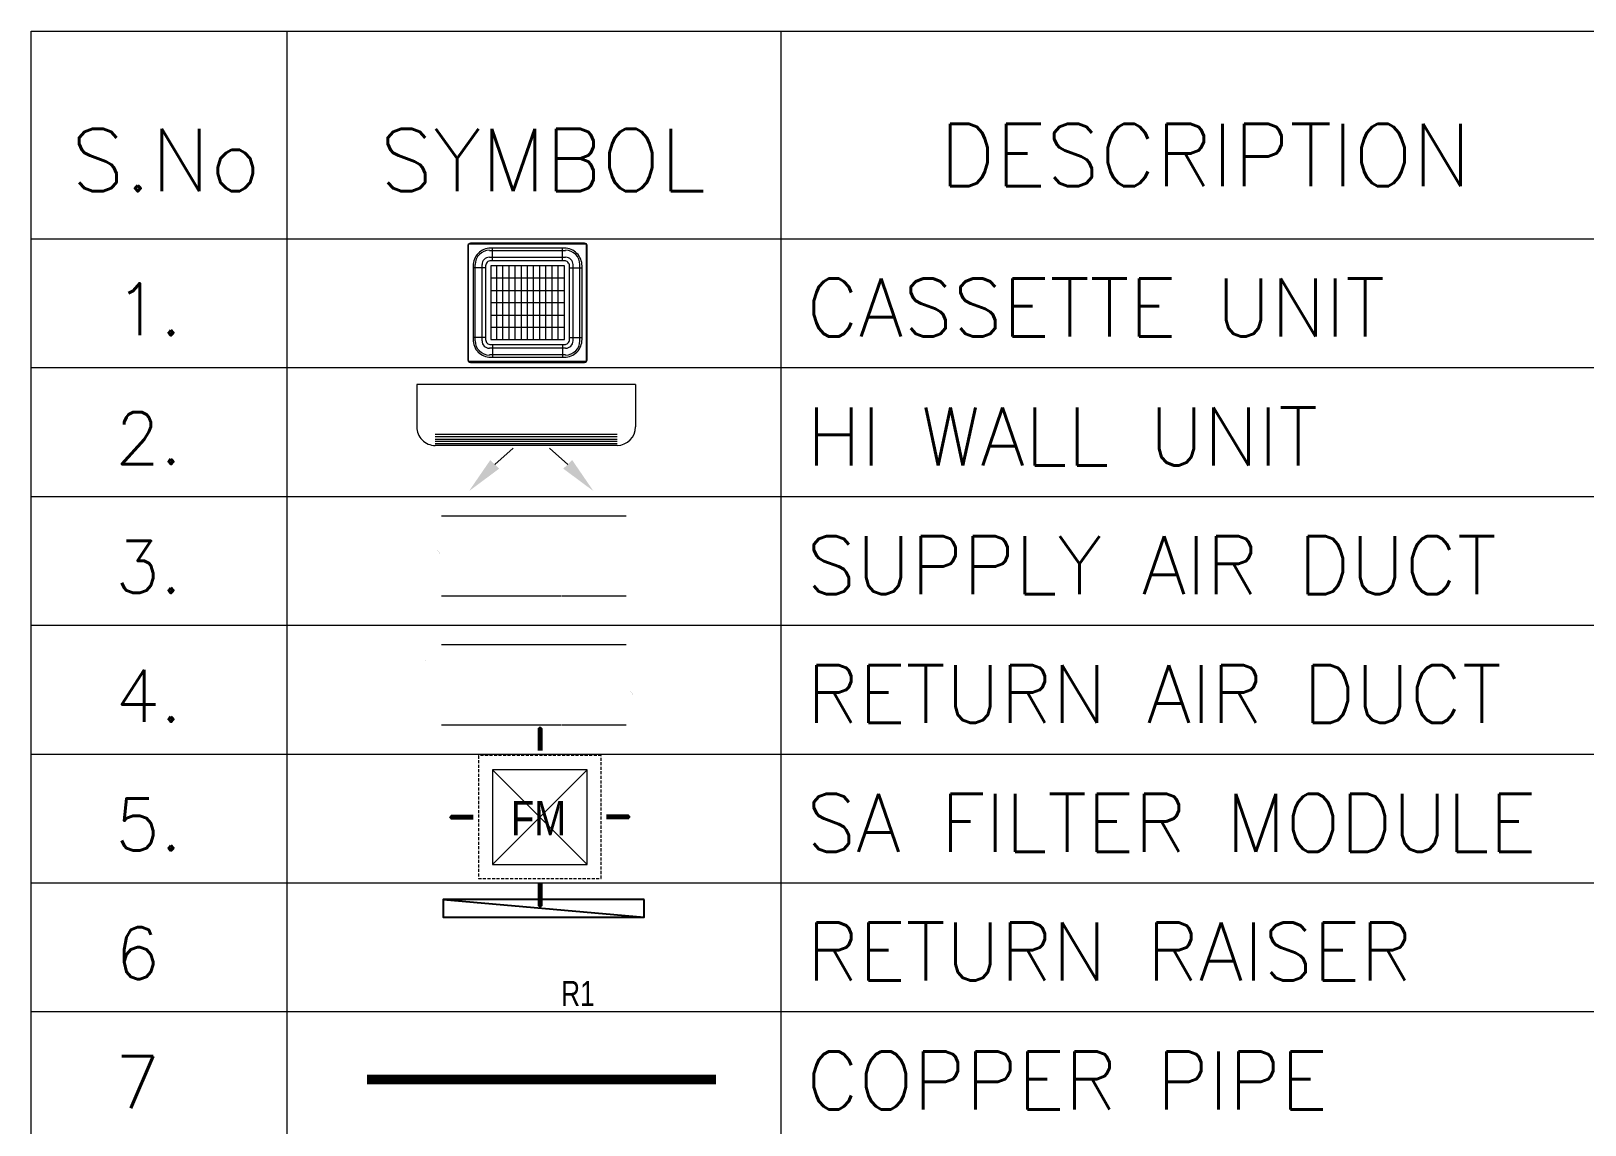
# Model space of a CAD drawing. Extents: x 3552052 to 4102982, y -707811 to -630695.
# Drawn here: x 4025804 to 4029291, y -663657 to -661202 of the extents above; entities that cross this region are included whole.
import ezdxf

# ---------------------------------------------------------------- set-up
doc = ezdxf.new("R2010")
doc.units = 0
doc.header["$LTSCALE"] = 6
doc.header["$MEASUREMENT"] = 0
for name, pattern in [('ACAD_ISO04W100', [30, 24, -3, 0, -3]), ('CONTINU', [0]), ('DASHED', [0.75, 0.5, -0.25]), ('HIDDEN', [0.375, 0.25, -0.125])]:
    doc.linetypes.add(name, pattern=pattern)
for name, color, linetype, lineweight in [('axes', 40, 'ACAD_ISO04W100', 0), ('ELE-LIGHTING WIRRING', 7, 'CONTINUOUS', 0), ('HTL-AC UNIT', 5, 'CONTINUOUS', 0), ('HVAC_HI_WALL_1TR', 1, 'CONTINUOUS', 0), ('M HVAC HIGH WALL UNIT', 3, 'CONTINUOUS', 0), ('MEP_HVAC_COPPER_PIPE', 5, 'CONTINUOUS', 0), ('MEP_HVAC_RA_DUCT', 1, 'CONTINUOUS', 0), ('MEP_HVAC_RA_RAISERS', 3, 'CONTINUOUS', 0), ('MEP_HVAC_SUPPLY_AIR_DUCT', 3, 'CONTINUOUS', 0), ('MEP_HVAC_SUPPLY_DIFFUSER', 5, 'CONTINUOUS', 0), ('Supply Diffusers', 3, 'CONTINUOUS', 0)]:
    doc.layers.add(name, color=color, linetype=linetype, lineweight=lineweight)
doc.styles.add('ARIEL', font='sanss___.ttf', dxfattribs={"width": 0.75})
doc.styles.add('ROMAN', font='arial.ttf', dxfattribs={"width": 0.8})
doc.styles.get("Standard").update_dxf_attribs({"font": 'SIMPLEX'})

# ---------------------------------------------------------------- blocks, each defined once
blk = doc.blocks.new('CASSETTE UNIT - 3TR')
at = {"layer": 'HTL-AC UNIT', "color": 3}
for p, q in [((953753, -137421), (954583, -137421)), ((953753, -138250), (953753, -137421)), ((954583, -137421), (954583, -138250)), ((953952, -138095), (953952, -137576)), ((953995, -138095), (953995, -137576)), ((954038, -138095), (954038, -137576)), ((954082, -138095), (954082, -137576)), ((954125, -138095), (954125, -137576)), ((954168, -138095), (954168, -137576)), ((954211, -138095), (954211, -137576)), ((954255, -138095), (954255, -137576)), ((954298, -138095), (954298, -137576)), ((954341, -138095), (954341, -137576)), ((954385, -138095), (954385, -137576)), ((954428, -137663), (953909, -137663)), ((953909, -137750), (954428, -137750)), ((954428, -137837), (953909, -137837)), ((953909, -137923), (954428, -137923)), ((954428, -138010), (953909, -138010)), ((954583, -138250), (953753, -138250))]:
    blk.add_line(p, q, dxfattribs=at)
at = {"layer": 'HTL-AC UNIT', "color": 1}
for p, q in [((953900, -137467), (954437, -137467)), ((953900, -137515), (954437, -137515)), ((953799, -138104), (953799, -137567)), ((953848, -138104), (953848, -137567)), ((954489, -137567), (954489, -138104)), ((954537, -138104), (954537, -137567)), ((954437, -138156), (953900, -138156)), ((954437, -138204), (953900, -138204))]:
    blk.add_line(p, q, dxfattribs=at)
at = {"layer": 'HTL-AC UNIT', "color": 8}
for p, q in [((953922, -137540), (953922, -137451)), ((954415, -137540), (954415, -137451)), ((953873, -137589), (953784, -137589)), ((954464, -137589), (954553, -137589)), ((953873, -138082), (953784, -138082)), ((953922, -138131), (953922, -138220)), ((954415, -138131), (954415, -138220)), ((954464, -138082), (954553, -138082))]:
    blk.add_line(p, q, dxfattribs=at)
at = {"layer": 'HTL-AC UNIT', "color": 3}
blk.add_lwpolyline([(953766, -138256), (954571, -138256, 0.414214), (954589, -138238), (954589, -137433, 0.414214), (954571, -137416), (953766, -137416, 0.414214), (953748, -137433), (953748, -138238, 0.414214)], format="xyb", close=True, dxfattribs=at)
at = {"layer": 'HTL-AC UNIT', "color": 8}
for points in [[(953909, -138220), (954428, -138220, 0.414214), (954553, -138095), (954553, -137576, 0.414214), (954428, -137451), (953909, -137451, 0.414214), (953784, -137576), (953784, -138095, 0.414214)], [(953909, -138131), (954428, -138131, 0.414214), (954464, -138095), (954464, -137576, 0.414214), (954428, -137540), (953909, -137540, 0.414214), (953873, -137576), (953873, -138095, 0.414214)]]:
    blk.add_lwpolyline(points, format="xyb", close=True, dxfattribs=at)
blk.add_lwpolyline([(953909, -138095), (954428, -138095), (954428, -137576), (953909, -137576)], close=True, dxfattribs=at)
at = {"layer": 'HTL-AC UNIT', "color": 1}
for centre, radius, start, end in [((953900, -137567), 101, 90, 180), ((953900, -137567), 52.3, 90, 180), ((954437, -137567), 101, 0, 90), ((954437, -137567), 52.3, 0, 90), ((953900, -138104), 101, 180, 270), ((953900, -138104), 52.3, 180, 270), ((954437, -138104), 52.3, 270, 0), ((954437, -138104), 101, 270, 0)]:
    blk.add_arc(centre, radius, start, end, dxfattribs=at)
blk = doc.blocks.new('HI WALL SPLIT AC UNIT 1TR')
at = {"layer": 'M HVAC HIGH WALL UNIT', "color": 1, "lineweight": 5}
for p, q in [((1294404.3, -128752), (1294404.3, -129681)), ((1294404.3, -128752), (1294583.6, -128752)), ((1294662.3, -128830.7), (1294662.3, -129602.2)), ((1294404.3, -129681), (1294583.6, -129681))]:
    blk.add_line(p, q, dxfattribs=at)
at = {"layer": 'M HVAC HIGH WALL UNIT', "color": 8, "lineweight": 5}
for p, q in [((1294616.1, -128830.7), (1294616.1, -129602.2)), ((1294625.4, -128830.7), (1294625.4, -129602.2)), ((1294636.9, -128830.7), (1294636.9, -129602.2)), ((1294646.2, -128830.7), (1294646.2, -129602.2)), ((1294655.4, -128830.7), (1294655.4, -129602.2))]:
    blk.add_line(p, q, dxfattribs=at)
at = {"layer": 'M HVAC HIGH WALL UNIT', "color": 7, "lineweight": 5}
for p, q in [((1294742.7, -129039.8), (1294673.6, -129117.4)), ((1294742.7, -129349.7), (1294673.6, -129272.1))]:
    blk.add_line(p, q, dxfattribs=at)
at = {"layer": 'M HVAC HIGH WALL UNIT', "color": 1, "lineweight": 5}
for centre, start, end in [((1294583.6, -128830.7), 0, 90), ((1294583.6, -129602.2), 270, 0)]:
    blk.add_arc(centre, 78.8, start, end, dxfattribs=at)
at = {"layer": 'M HVAC HIGH WALL UNIT', "color": 7, "lineweight": 5}
for points in [[(1294760.9, -129058.7), (1294724.5, -129020.9), (1294856.2, -128930.6)], [(1294760.9, -129330.8), (1294724.5, -129368.6), (1294856.2, -129458.9)]]:
    blk.add_solid(points, dxfattribs=at)
blk = doc.blocks.new('FM3')
at = {"layer": 'Supply Diffusers'}
for p, q in [((234.6, -234.9), (-235.4, 235.1)), ((-235.4, -234.9), (234.6, 235.1))]:
    blk.add_line(p, q, dxfattribs=at)
at = {"layer": 'Supply Diffusers', "color": 7}
for points in [[(0.6, 451.1, 0, 150, 0), (0.6, 390.6, 25, 25, 0), (0.6, 330.1, 25, 25, 0)], [(-451.4, -0.9, 0, 150, 0), (-390.9, -0.9, 25, 25, 0), (-330.4, -0.9, 25, 25, 0)], [(450.6, 1.1, 0, 150, 0), (390.1, 1.1, 25, 25, 0), (329.6, 1.1, 25, 25, 0)], [(0.6, -450.9, 0, 150, 0), (0.6, -390.4, 25, 25, 0), (0.6, -329.9, 25, 25, 0)]]:
    blk.add_lwpolyline(points, format="xyseb", dxfattribs=at)
at = {"layer": 'Supply Diffusers', "linetype": 'DASHED', "ltscale": 5}
blk.add_lwpolyline([(-305.4, -304.9), (304.6, -304.9), (304.6, 305.1), (-305.4, 305.1)], close=True, dxfattribs=at)
at = {"layer": 'Supply Diffusers'}
blk.add_lwpolyline([(-235.4, -234.9), (234.6, -234.9), (234.6, 235.1), (-235.4, 235.1)], close=True, dxfattribs=at)
at = {"layer": 'Supply Diffusers', "style": 'ROMAN', "width": 0.8}
blk.add_text('FM', height=170, dxfattribs=at).set_placement((-144.4, -89.7))
blk = doc.blocks.new('SA DIFFUSER 600X600MM')
at = {"layer": 'Supply Diffusers', "color": 1, "xscale": 0.9836065573758823, "yscale": 0.9836065573758823, "zscale": 0.9836065573758823}
blk.add_blockref('FM3', (1302829.9, -127949.5, 14384.8), dxfattribs=at)
blk = doc.blocks.new('RA_RAISER')
at = {"layer": 'MEP_HVAC_RA_RAISERS', "lineweight": 25}
blk.add_line((3561965.8, -606672.8), (3562865.8, -606752.8), dxfattribs=at)
blk.add_lwpolyline([(3562865.8, -606672.8), (3561965.8, -606672.8), (3561965.8, -606752.8), (3562865.8, -606752.8)], close=True, dxfattribs=at)
blk.add_lwpolyline([(3562415.8, -606784, 0, 66.4, 0), (3562415.8, -606861.5, 0, 0, 0), (3562415.8, -606988.1, 0, 0, 0), (3562515.9, -606988.1, 0, 0, 0), (3562240.8, -607052.5, 0, 0, 0), (3562393.1, -607052.5, 0, 0, 0), (3562393.1, -607148, 0, 0, 0)], format="xyseb", dxfattribs=at)
at = {"layer": 'MEP_HVAC_RA_RAISERS', "lineweight": 25, "insert": (3562494.5, -607037.4), "char_height": 112.5, "width": 174.151, "attachment_point": 1, "style": 'ARIEL'}
blk.add_mtext('R1', dxfattribs=at)

msp = doc.modelspace()

# ---------------------------------------------------------------- linework, layer by layer
at = {"layer": 'axes', "color": 7, "linetype": 'CONTINU', "lineweight": 0}
for p, q in [((4026377.5, -661202.4), (4026377.5, -666003.3)), ((4027486.6, -661202.4), (4027486.6, -666003.3)), ((4025803.8, -661668.5), (4030763.4, -661668.5)), ((4025803.8, -661957.5), (4030763.4, -661957.5)), ((4025803.8, -662246.5), (4030763.4, -662246.5)), ((4025803.8, -662535.4), (4030763.4, -662535.4)), ((4025803.8, -662824.4), (4030763.4, -662824.4)), ((4025803.8, -663113.4), (4030763.4, -663113.4)), ((4025803.8, -663402.4), (4030763.4, -663402.4))]:
    msp.add_line(p, q, dxfattribs=at)
msp.add_lwpolyline([(4025803.8, -666003.3), (4025803.8, -661202.4), (4030763.4, -661202.4), (4030763.4, -666003.3)], dxfattribs=at)
at = {"layer": 'MEP_HVAC_COPPER_PIPE', "linetype": 'ByBlock', "const_width": 21.3}
msp.add_lwpolyline([(4026558.1, -663554.6), (4027340.8, -663554.6)], dxfattribs=at)
at = {"layer": 'MEP_HVAC_RA_DUCT', "linetype": 'HIDDEN'}
for p, q in [((4026725, -662578.9), (4027139.4, -662578.9)), ((4027139.4, -662759.6), (4026725, -662759.6))]:
    msp.add_line(p, q, dxfattribs=at)
at = {"layer": 'MEP_HVAC_RA_DUCT', "const_width": 0.00516}
for points in [[(4026725, -662816.6), (4026725, -662724), (4026761.6, -662724), (4026688.5, -662614.5), (4026725, -662614.5), (4026725, -662541.1)], [(4027139.4, -662816.6), (4027139.4, -662724), (4027176, -662724), (4027102.9, -662614.5), (4027139.4, -662614.5), (4027139.4, -662541.1)]]:
    msp.add_lwpolyline(points, dxfattribs=at)
at = {"layer": 'MEP_HVAC_SUPPLY_AIR_DUCT', "linetype": 'HIDDEN'}
for p, q in [((4026725, -662290), (4027139.4, -662290)), ((4027139.4, -662470.6), (4026725, -662470.6))]:
    msp.add_line(p, q, dxfattribs=at)
at = {"layer": 'MEP_HVAC_SUPPLY_AIR_DUCT', "const_width": 0.00516}
for points in [[(4026725, -662527.6), (4026725, -662435), (4026761.6, -662435), (4026688.5, -662325.5), (4026725, -662325.5), (4026725, -662252.1)], [(4027139.4, -662527.6), (4027139.4, -662435), (4027176, -662435), (4027102.9, -662325.5), (4027139.4, -662325.5), (4027139.4, -662252.1)]]:
    msp.add_lwpolyline(points, dxfattribs=at)

# ---------------------------------------------------------------- block references
at = {"layer": 'HTL-AC UNIT', "xscale": 0.3182569459745374, "yscale": 0.3182569459745374, "zscale": 0.3182569459745374}
msp.add_blockref('CASSETTE UNIT - 3TR', (3723247.3, -617944.7), dxfattribs=at)
at = {"layer": 'HVAC_HI_WALL_1TR', "xscale": 0.5287657597992649, "yscale": 0.5287657597992649, "zscale": 0.5287657597992649, "rotation": 270}
msp.add_blockref('HI WALL SPLIT AC UNIT 1TR', (4095240.1, 22441.1), dxfattribs=at)
at = {"layer": 'MEP_HVAC_RA_RAISERS', "linetype": 'ByBlock', "xscale": 0.5010619716585203, "yscale": 0.5010619716585203, "zscale": 0.5010619716585203}
msp.add_blockref('RA_RAISER', (2241962.9, -359170), dxfattribs=at)
at = {"layer": 'MEP_HVAC_SUPPLY_DIFFUSER', "xscale": 0.4594809161644151, "yscale": 0.4594809161644151, "zscale": 0.4594809161644151}
msp.add_blockref('SA DIFFUSER 600X600MM', (3428320.4, -604175.6, 9356.4), dxfattribs=at)

# ---------------------------------------------------------------- texts
at = {"layer": 'ELE-LIGHTING WIRRING', "color": 7, "linetype": 'CONTINU', "lineweight": 0, "attachment_point": 1}
for s, insert, char_height, width in [('{\\C256;S.No}', (4025893.5, -661421.9), 139.929, 358.178), ('{\\C256;SYMBOL}', (4026586.3, -661421.9), 139.929, 358.178), ('{\\C256;DESCRIPTION}', (4027842.4, -661410.6), 139.929, 358.178), ('{\\C256;CASSETTE UNIT}', (4027544.2, -661757.8), 130, 3616.807), ('{\\C256;1.}', (4025992.8, -661768.3), 116.61, 358.178), ('{\\C256;2.}', (4025992.8, -662057.3), 116.61, 358.178), ('{\\C256;HI WALL UNIT}', (4027544.2, -662046.7), 130, 3616.807), ('{\\C256;3.}', (4025992.8, -662346.2), 116.61, 358.178), ('{\\C256;SUPPLY AIR DUCT}', (4027544.2, -662335.7), 130, 3616.807), ('{\\C256;RETURN AIR DUCT}', (4027544.2, -662624.7), 130, 3616.807), ('{\\C256;4.}', (4025992.8, -662635.2), 116.61, 358.178), ('{\\C256;5.}', (4025992.8, -662924.2), 116.61, 358.178), ('{\\C256;SA FILTER MODULE}', (4027544.2, -662913.7), 130, 3616.807), ('{\\C256;6}', (4025992.8, -663213.2), 116.61, 358.178), ('{\\C256;RETURN RAISER }', (4027544.2, -663202.7), 130, 3616.807), ('{\\C256;COPPER PIPE}', (4027544.2, -663491.7), 130, 3616.807), ('{\\C256;7}', (4025992.8, -663502.2), 116.61, 358.178)]:
    msp.add_mtext(s, dxfattribs=dict(at, insert=insert, char_height=char_height, width=width))

doc.saveas('drawing.dxf')
